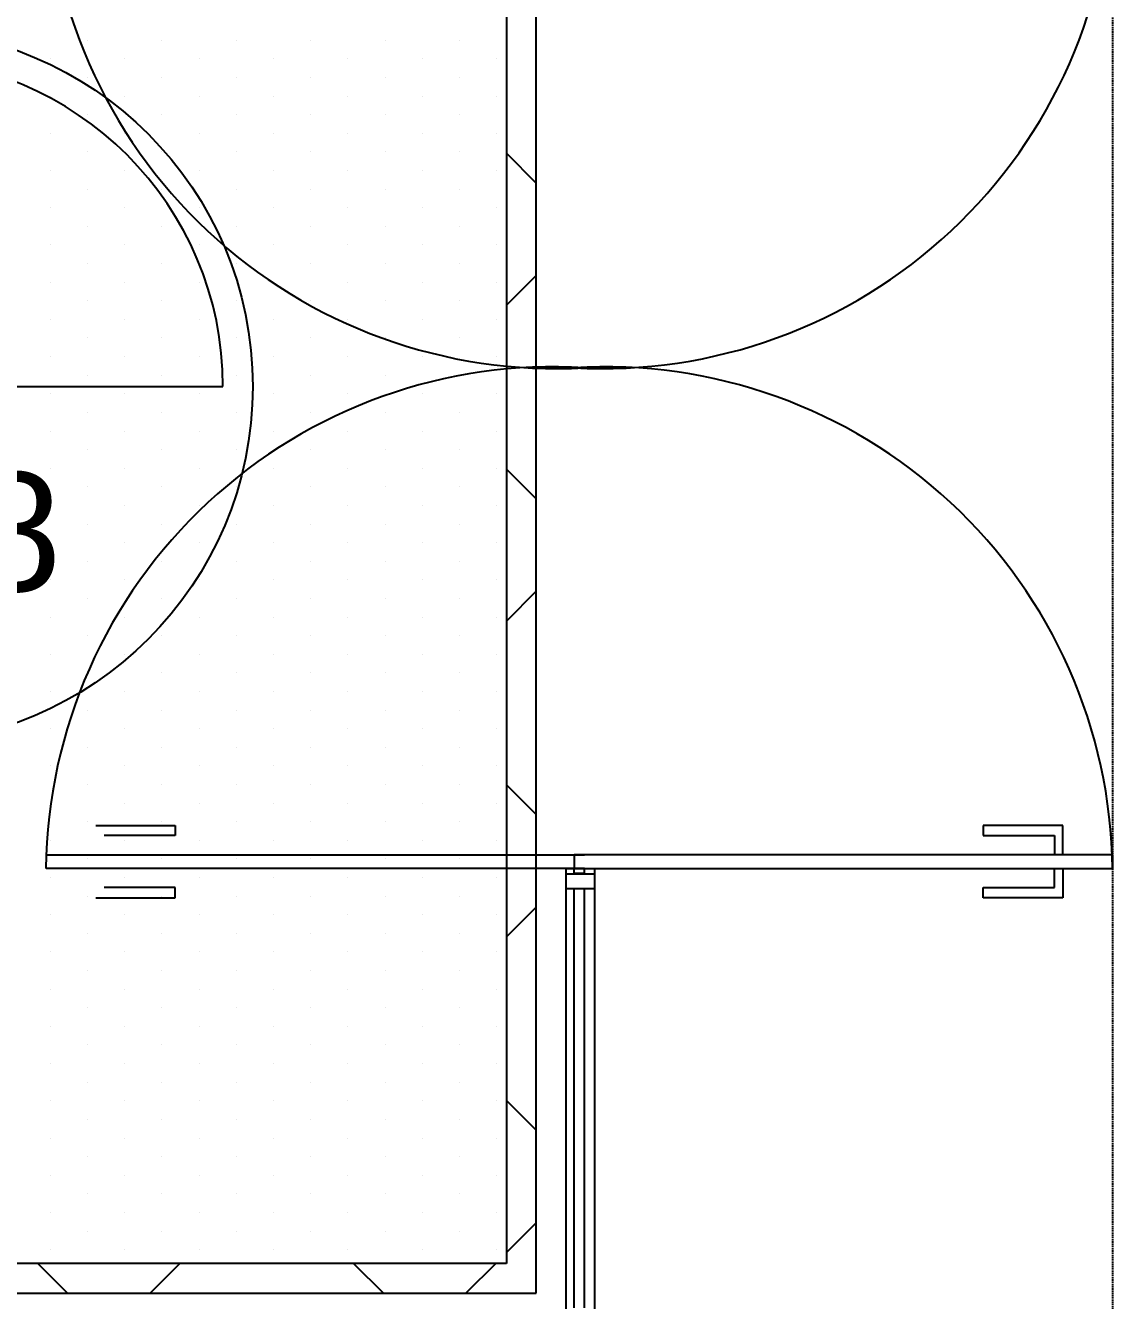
# Model space of a CAD drawing. Header units: millimetres. Extents: x 61345 to 69644, y 9491 to 29385.
# Drawn here: x 64521.8 to 64704.4, y 17360 to 17574.1 of the extents above; entities that cross this region are included whole.
import ezdxf

# ---------------------------------------------------------------- set-up
doc = ezdxf.new("R2010")
doc.units = ezdxf.units.MM
doc.linetypes.add('DASHED2', pattern=[0.375, 0.25, -0.125])
doc.layers.add('Plan Archi', color=8, linetype='Continuous')
doc.styles.get("Standard").update_dxf_attribs({"font": 'arial.ttf'})

msp = doc.modelspace()

# ---------------------------------------------------------------- linework, layer by layer
at = {"layer": 'Plan Archi', "linetype": 'DASHED2'}
msp.add_line((64704.37, 17677.02), (64704.37, 17356.19), dxfattribs=at)
at = {"layer": 'Plan Archi'}
for p, q in [((64607.57, 17361.19), (64607.57, 17672.02)), ((64602.57, 17667.02), (64602.57, 17366.19)), ((64532.19, 17571.62), (64532.19, 17571.62)), ((64544.69, 17571.62), (64544.69, 17571.62)), ((64557.19, 17571.62), (64557.19, 17571.62)), ((64569.69, 17571.62), (64569.69, 17571.62)), ((64582.19, 17571.62), (64582.19, 17571.62)), ((64594.69, 17571.62), (64594.69, 17571.62)), ((64525.94, 17568.49), (64525.94, 17568.49)), ((64538.44, 17568.49), (64538.44, 17568.49)), ((64550.94, 17568.49), (64550.94, 17568.49)), ((64563.44, 17568.49), (64563.44, 17568.49)), ((64575.94, 17568.49), (64575.94, 17568.49)), ((64588.44, 17568.49), (64588.44, 17568.49)), ((64600.94, 17568.49), (64600.94, 17568.49)), ((64532.19, 17565.37), (64532.19, 17565.37)), ((64544.69, 17565.37), (64544.69, 17565.37)), ((64557.19, 17565.37), (64557.19, 17565.37)), ((64569.69, 17565.37), (64569.69, 17565.37)), ((64582.19, 17565.37), (64582.19, 17565.37)), ((64594.69, 17565.37), (64594.69, 17565.37)), ((64525.94, 17562.24), (64525.94, 17562.24)), ((64538.44, 17562.24), (64538.44, 17562.24)), ((64550.94, 17562.24), (64550.94, 17562.24)), ((64563.44, 17562.24), (64563.44, 17562.24)), ((64575.94, 17562.24), (64575.94, 17562.24)), ((64588.44, 17562.24), (64588.44, 17562.24)), ((64600.94, 17562.24), (64600.94, 17562.24)), ((64532.19, 17559.12), (64532.19, 17559.12)), ((64544.69, 17559.12), (64544.69, 17559.12)), ((64557.19, 17559.12), (64557.19, 17559.12)), ((64569.69, 17559.12), (64569.69, 17559.12)), ((64582.19, 17559.12), (64582.19, 17559.12)), ((64594.69, 17559.12), (64594.69, 17559.12)), ((64525.94, 17555.99), (64525.94, 17555.99)), ((64538.44, 17555.99), (64538.44, 17555.99)), ((64550.94, 17555.99), (64550.94, 17555.99)), ((64563.44, 17555.99), (64563.44, 17555.99)), ((64575.94, 17555.99), (64575.94, 17555.99)), ((64588.44, 17555.99), (64588.44, 17555.99)), ((64600.94, 17555.99), (64600.94, 17555.99)), ((64532.19, 17552.87), (64532.19, 17552.87)), ((64544.69, 17552.87), (64544.69, 17552.87)), ((64557.19, 17552.87), (64557.19, 17552.87)), ((64569.69, 17552.87), (64569.69, 17552.87)), ((64582.19, 17552.87), (64582.19, 17552.87)), ((64594.69, 17552.87), (64594.69, 17552.87)), ((64602.57, 17552.64), (64607.57, 17547.64)), ((64525.94, 17549.74), (64525.94, 17549.74)), ((64538.44, 17549.74), (64538.44, 17549.74)), ((64550.94, 17549.74), (64550.94, 17549.74)), ((64563.44, 17549.74), (64563.44, 17549.74)), ((64575.94, 17549.74), (64575.94, 17549.74)), ((64588.44, 17549.74), (64588.44, 17549.74)), ((64600.94, 17549.74), (64600.94, 17549.74)), ((64532.19, 17546.62), (64532.19, 17546.62)), ((64544.69, 17546.62), (64544.69, 17546.62)), ((64557.19, 17546.62), (64557.19, 17546.62)), ((64569.69, 17546.62), (64569.69, 17546.62)), ((64582.19, 17546.62), (64582.19, 17546.62)), ((64594.69, 17546.62), (64594.69, 17546.62)), ((64525.94, 17543.49), (64525.94, 17543.49)), ((64538.44, 17543.49), (64538.44, 17543.49)), ((64550.94, 17543.49), (64550.94, 17543.49)), ((64563.44, 17543.49), (64563.44, 17543.49)), ((64575.94, 17543.49), (64575.94, 17543.49)), ((64588.44, 17543.49), (64588.44, 17543.49)), ((64600.94, 17543.49), (64600.94, 17543.49)), ((64532.19, 17540.37), (64532.19, 17540.37)), ((64544.69, 17540.37), (64544.69, 17540.37)), ((64557.19, 17540.37), (64557.19, 17540.37)), ((64569.69, 17540.37), (64569.69, 17540.37)), ((64582.19, 17540.37), (64582.19, 17540.37)), ((64594.69, 17540.37), (64594.69, 17540.37)), ((64525.94, 17537.24), (64525.94, 17537.24)), ((64538.44, 17537.24), (64538.44, 17537.24)), ((64550.94, 17537.24), (64550.94, 17537.24)), ((64563.44, 17537.24), (64563.44, 17537.24)), ((64575.94, 17537.24), (64575.94, 17537.24)), ((64588.44, 17537.24), (64588.44, 17537.24)), ((64600.94, 17537.24), (64600.94, 17537.24)), ((64532.19, 17534.12), (64532.19, 17534.12)), ((64544.69, 17534.12), (64544.69, 17534.12)), ((64557.19, 17534.12), (64557.19, 17534.12)), ((64569.69, 17534.12), (64569.69, 17534.12)), ((64582.19, 17534.12), (64582.19, 17534.12)), ((64594.69, 17534.12), (64594.69, 17534.12)), ((64525.94, 17530.99), (64525.94, 17530.99)), ((64538.44, 17530.99), (64538.44, 17530.99)), ((64550.94, 17530.99), (64550.94, 17530.99)), ((64563.44, 17530.99), (64563.44, 17530.99)), ((64575.94, 17530.99), (64575.94, 17530.99)), ((64588.44, 17530.99), (64588.44, 17530.99)), ((64600.94, 17530.99), (64600.94, 17530.99)), ((64607.57, 17532.1), (64602.57, 17527.1)), ((64532.19, 17527.87), (64532.19, 17527.87)), ((64544.69, 17527.87), (64544.69, 17527.87)), ((64557.19, 17527.87), (64557.19, 17527.87)), ((64569.69, 17527.87), (64569.69, 17527.87)), ((64582.19, 17527.87), (64582.19, 17527.87)), ((64594.69, 17527.87), (64594.69, 17527.87)), ((64525.94, 17524.74), (64525.94, 17524.74)), ((64538.44, 17524.74), (64538.44, 17524.74)), ((64550.94, 17524.74), (64550.94, 17524.74)), ((64563.44, 17524.74), (64563.44, 17524.74)), ((64575.94, 17524.74), (64575.94, 17524.74)), ((64588.44, 17524.74), (64588.44, 17524.74)), ((64600.94, 17524.74), (64600.94, 17524.74)), ((64532.19, 17521.62), (64532.19, 17521.62)), ((64544.69, 17521.62), (64544.69, 17521.62)), ((64557.19, 17521.62), (64557.19, 17521.62)), ((64569.69, 17521.62), (64569.69, 17521.62)), ((64582.19, 17521.62), (64582.19, 17521.62)), ((64594.69, 17521.62), (64594.69, 17521.62)), ((64525.94, 17518.49), (64525.94, 17518.49)), ((64538.44, 17518.49), (64538.44, 17518.49)), ((64550.94, 17518.49), (64550.94, 17518.49)), ((64563.44, 17518.49), (64563.44, 17518.49)), ((64575.94, 17518.49), (64575.94, 17518.49)), ((64588.44, 17518.49), (64588.44, 17518.49)), ((64600.94, 17518.49), (64600.94, 17518.49)), ((64532.19, 17515.37), (64532.19, 17515.37)), ((64544.69, 17515.37), (64544.69, 17515.37)), ((64557.19, 17515.37), (64557.19, 17515.37)), ((64569.69, 17515.37), (64569.69, 17515.37)), ((64582.19, 17515.37), (64582.19, 17515.37)), ((64594.69, 17515.37), (64594.69, 17515.37)), ((64444.95, 17513.46), (64554.95, 17513.46)), ((64525.94, 17512.24), (64525.94, 17512.24)), ((64538.44, 17512.24), (64538.44, 17512.24)), ((64550.94, 17512.24), (64550.94, 17512.24)), ((64563.44, 17512.24), (64563.44, 17512.24)), ((64575.94, 17512.24), (64575.94, 17512.24)), ((64588.44, 17512.24), (64588.44, 17512.24)), ((64600.94, 17512.24), (64600.94, 17512.24)), ((64532.19, 17509.12), (64532.19, 17509.12)), ((64544.69, 17509.12), (64544.69, 17509.12)), ((64557.19, 17509.12), (64557.19, 17509.12)), ((64569.69, 17509.12), (64569.69, 17509.12)), ((64582.19, 17509.12), (64582.19, 17509.12)), ((64594.69, 17509.12), (64594.69, 17509.12)), ((64525.94, 17505.99), (64525.94, 17505.99)), ((64538.44, 17505.99), (64538.44, 17505.99)), ((64550.94, 17505.99), (64550.94, 17505.99)), ((64563.44, 17505.99), (64563.44, 17505.99)), ((64575.94, 17505.99), (64575.94, 17505.99)), ((64588.44, 17505.99), (64588.44, 17505.99)), ((64600.94, 17505.99), (64600.94, 17505.99)), ((64532.19, 17502.87), (64532.19, 17502.87)), ((64544.69, 17502.87), (64544.69, 17502.87)), ((64557.19, 17502.87), (64557.19, 17502.87)), ((64569.69, 17502.87), (64569.69, 17502.87)), ((64582.19, 17502.87), (64582.19, 17502.87)), ((64594.69, 17502.87), (64594.69, 17502.87)), ((64525.94, 17499.74), (64525.94, 17499.74)), ((64538.44, 17499.74), (64538.44, 17499.74)), ((64550.94, 17499.74), (64550.94, 17499.74)), ((64563.44, 17499.74), (64563.44, 17499.74)), ((64575.94, 17499.74), (64575.94, 17499.74)), ((64588.44, 17499.74), (64588.44, 17499.74)), ((64600.94, 17499.74), (64600.94, 17499.74)), ((64602.57, 17499.61), (64607.57, 17494.61)), ((64532.19, 17496.62), (64532.19, 17496.62)), ((64544.69, 17496.62), (64544.69, 17496.62)), ((64557.19, 17496.62), (64557.19, 17496.62)), ((64569.69, 17496.62), (64569.69, 17496.62)), ((64582.19, 17496.62), (64582.19, 17496.62)), ((64594.69, 17496.62), (64594.69, 17496.62)), ((64525.94, 17493.49), (64525.94, 17493.49)), ((64538.44, 17493.49), (64538.44, 17493.49)), ((64550.94, 17493.49), (64550.94, 17493.49)), ((64563.44, 17493.49), (64563.44, 17493.49)), ((64575.94, 17493.49), (64575.94, 17493.49)), ((64588.44, 17493.49), (64588.44, 17493.49)), ((64600.94, 17493.49), (64600.94, 17493.49)), ((64532.19, 17490.37), (64532.19, 17490.37)), ((64544.69, 17490.37), (64544.69, 17490.37)), ((64557.19, 17490.37), (64557.19, 17490.37)), ((64569.69, 17490.37), (64569.69, 17490.37)), ((64582.19, 17490.37), (64582.19, 17490.37)), ((64594.69, 17490.37), (64594.69, 17490.37)), ((64525.94, 17487.24), (64525.94, 17487.24)), ((64538.44, 17487.24), (64538.44, 17487.24)), ((64550.94, 17487.24), (64550.94, 17487.24)), ((64563.44, 17487.24), (64563.44, 17487.24)), ((64575.94, 17487.24), (64575.94, 17487.24)), ((64588.44, 17487.24), (64588.44, 17487.24)), ((64600.94, 17487.24), (64600.94, 17487.24)), ((64532.19, 17484.12), (64532.19, 17484.12)), ((64544.69, 17484.12), (64544.69, 17484.12)), ((64557.19, 17484.12), (64557.19, 17484.12)), ((64569.69, 17484.12), (64569.69, 17484.12)), ((64582.19, 17484.12), (64582.19, 17484.12)), ((64594.69, 17484.12), (64594.69, 17484.12)), ((64525.94, 17480.99), (64525.94, 17480.99)), ((64538.44, 17480.99), (64538.44, 17480.99)), ((64550.94, 17480.99), (64550.94, 17480.99)), ((64563.44, 17480.99), (64563.44, 17480.99)), ((64575.94, 17480.99), (64575.94, 17480.99)), ((64588.44, 17480.99), (64588.44, 17480.99)), ((64600.94, 17480.99), (64600.94, 17480.99)), ((64607.57, 17479.07), (64602.57, 17474.07)), ((64532.19, 17477.87), (64532.19, 17477.87)), ((64544.69, 17477.87), (64544.69, 17477.87)), ((64557.19, 17477.87), (64557.19, 17477.87)), ((64569.69, 17477.87), (64569.69, 17477.87)), ((64582.19, 17477.87), (64582.19, 17477.87)), ((64594.69, 17477.87), (64594.69, 17477.87)), ((64525.94, 17474.74), (64525.94, 17474.74)), ((64538.44, 17474.74), (64538.44, 17474.74)), ((64550.94, 17474.74), (64550.94, 17474.74)), ((64563.44, 17474.74), (64563.44, 17474.74)), ((64575.94, 17474.74), (64575.94, 17474.74)), ((64588.44, 17474.74), (64588.44, 17474.74)), ((64600.94, 17474.74), (64600.94, 17474.74)), ((64532.19, 17471.62), (64532.19, 17471.62)), ((64544.69, 17471.62), (64544.69, 17471.62)), ((64557.19, 17471.62), (64557.19, 17471.62)), ((64569.69, 17471.62), (64569.69, 17471.62)), ((64582.19, 17471.62), (64582.19, 17471.62)), ((64594.69, 17471.62), (64594.69, 17471.62)), ((64525.94, 17468.49), (64525.94, 17468.49)), ((64538.44, 17468.49), (64538.44, 17468.49)), ((64550.94, 17468.49), (64550.94, 17468.49)), ((64563.44, 17468.49), (64563.44, 17468.49)), ((64575.94, 17468.49), (64575.94, 17468.49)), ((64588.44, 17468.49), (64588.44, 17468.49)), ((64600.94, 17468.49), (64600.94, 17468.49)), ((64532.19, 17465.37), (64532.19, 17465.37)), ((64544.69, 17465.37), (64544.69, 17465.37)), ((64557.19, 17465.37), (64557.19, 17465.37)), ((64569.69, 17465.37), (64569.69, 17465.37)), ((64582.19, 17465.37), (64582.19, 17465.37)), ((64594.69, 17465.37), (64594.69, 17465.37)), ((64525.94, 17462.24), (64525.94, 17462.24)), ((64538.44, 17462.24), (64538.44, 17462.24)), ((64550.94, 17462.24), (64550.94, 17462.24)), ((64563.44, 17462.24), (64563.44, 17462.24)), ((64575.94, 17462.24), (64575.94, 17462.24)), ((64588.44, 17462.24), (64588.44, 17462.24)), ((64600.94, 17462.24), (64600.94, 17462.24)), ((64532.19, 17459.12), (64532.19, 17459.12)), ((64544.69, 17459.12), (64544.69, 17459.12)), ((64557.19, 17459.12), (64557.19, 17459.12)), ((64569.69, 17459.12), (64569.69, 17459.12)), ((64582.19, 17459.12), (64582.19, 17459.12)), ((64594.69, 17459.12), (64594.69, 17459.12)), ((64525.94, 17455.99), (64525.94, 17455.99)), ((64538.44, 17455.99), (64538.44, 17455.99)), ((64550.94, 17455.99), (64550.94, 17455.99)), ((64563.44, 17455.99), (64563.44, 17455.99)), ((64575.94, 17455.99), (64575.94, 17455.99)), ((64588.44, 17455.99), (64588.44, 17455.99)), ((64600.94, 17455.99), (64600.94, 17455.99)), ((64532.19, 17452.87), (64532.19, 17452.87)), ((64544.69, 17452.87), (64544.69, 17452.87)), ((64557.19, 17452.87), (64557.19, 17452.87)), ((64569.69, 17452.87), (64569.69, 17452.87)), ((64582.19, 17452.87), (64582.19, 17452.87)), ((64594.69, 17452.87), (64594.69, 17452.87)), ((64525.94, 17449.74), (64525.94, 17449.74)), ((64538.44, 17449.74), (64538.44, 17449.74)), ((64550.94, 17449.74), (64550.94, 17449.74)), ((64563.44, 17449.74), (64563.44, 17449.74)), ((64575.94, 17449.74), (64575.94, 17449.74)), ((64588.44, 17449.74), (64588.44, 17449.74)), ((64600.94, 17449.74), (64600.94, 17449.74)), ((64532.19, 17446.62), (64532.19, 17446.62)), ((64544.69, 17446.62), (64544.69, 17446.62)), ((64557.19, 17446.62), (64557.19, 17446.62)), ((64569.69, 17446.62), (64569.69, 17446.62)), ((64582.19, 17446.62), (64582.19, 17446.62)), ((64594.69, 17446.62), (64594.69, 17446.62)), ((64602.57, 17446.58), (64607.57, 17441.58)), ((64525.94, 17443.49), (64525.94, 17443.49)), ((64538.44, 17443.49), (64538.44, 17443.49)), ((64550.94, 17443.49), (64550.94, 17443.49)), ((64563.44, 17443.49), (64563.44, 17443.49)), ((64575.94, 17443.49), (64575.94, 17443.49)), ((64588.44, 17443.49), (64588.44, 17443.49)), ((64600.94, 17443.49), (64600.94, 17443.49)), ((64532.19, 17440.37), (64532.19, 17440.37)), ((64544.69, 17440.37), (64544.69, 17440.37)), ((64557.19, 17440.37), (64557.19, 17440.37)), ((64569.69, 17440.37), (64569.69, 17440.37)), ((64582.19, 17440.37), (64582.19, 17440.37)), ((64594.69, 17440.37), (64594.69, 17440.37)), ((64533.58, 17439.74), (64546.93, 17439.74)), ((64546.93, 17438.03), (64534.98, 17438.03)), ((64546.93, 17439.74), (64546.93, 17438.03)), ((64682.66, 17439.74), (64682.66, 17438.03)), ((64696.02, 17439.74), (64682.66, 17439.74)), ((64682.66, 17438.03), (64694.61, 17438.03)), ((64694.61, 17438.03), (64694.61, 17434.91)), ((64696.02, 17435.01), (64696.02, 17439.74)), ((64525.94, 17437.24), (64525.94, 17437.24)), ((64538.44, 17437.24), (64538.44, 17437.24)), ((64550.94, 17437.24), (64550.94, 17437.24)), ((64563.44, 17437.24), (64563.44, 17437.24)), ((64575.94, 17437.24), (64575.94, 17437.24)), ((64588.44, 17437.24), (64588.44, 17437.24)), ((64600.94, 17437.24), (64600.94, 17437.24)), ((64525.22, 17434.81), (64615.68, 17434.81)), ((64532.19, 17434.12), (64532.19, 17434.12)), ((64544.69, 17434.12), (64544.69, 17434.12)), ((64557.19, 17434.12), (64557.19, 17434.12)), ((64569.69, 17434.12), (64569.69, 17434.12)), ((64582.19, 17434.12), (64582.19, 17434.12)), ((64594.69, 17434.12), (64594.69, 17434.12)), ((64704.37, 17434.81), (64613.92, 17434.81)), ((64613.92, 17434.81), (64613.92, 17432.52)), ((64613.92, 17434.81), (64613.92, 17432.52)), ((64704.37, 17432.52), (64704.37, 17434.81)), ((64704.37, 17434.81), (64704.37, 17432.52)), ((64615.68, 17432.52), (64525.22, 17432.52)), ((64612.57, 17431.6), (64612.57, 17432.52)), ((64612.57, 17432.52), (64617.33, 17432.52)), ((64612.57, 17429.08), (64612.57, 17431.6)), ((64612.57, 17431.6), (64617.33, 17431.6)), ((64613.9, 17432.52), (64613.9, 17431.75)), ((64615.69, 17432.52), (64613.9, 17432.52)), ((64613.9, 17431.75), (64615.69, 17431.75)), ((64613.92, 17432.52), (64704.37, 17432.52)), ((64615.69, 17431.75), (64615.69, 17432.52)), ((64617.33, 17432.52), (64617.33, 17431.6)), ((64617.33, 17431.6), (64617.33, 17429.08)), ((64694.61, 17429.31), (64694.61, 17432.42)), ((64696.02, 17432.32), (64696.02, 17427.6)), ((64525.94, 17430.99), (64525.94, 17430.99)), ((64538.44, 17430.99), (64538.44, 17430.99)), ((64550.94, 17430.99), (64550.94, 17430.99)), ((64563.44, 17430.99), (64563.44, 17430.99)), ((64575.94, 17430.99), (64575.94, 17430.99)), ((64588.44, 17430.99), (64588.44, 17430.99)), ((64600.94, 17430.99), (64600.94, 17430.99)), ((64532.19, 17427.87), (64532.19, 17427.87)), ((64533.58, 17427.6), (64546.93, 17427.6)), ((64546.93, 17429.31), (64534.98, 17429.31)), ((64544.69, 17427.87), (64544.69, 17427.87)), ((64546.93, 17427.6), (64546.93, 17429.31)), ((64557.19, 17427.87), (64557.19, 17427.87)), ((64569.69, 17427.87), (64569.69, 17427.87)), ((64582.19, 17427.87), (64582.19, 17427.87)), ((64594.69, 17427.87), (64594.69, 17427.87)), ((64612.57, 17356.19), (64612.57, 17429.08)), ((64617.33, 17429.08), (64612.57, 17429.08)), ((64615.69, 17429.08), (64613.9, 17429.08)), ((64613.9, 17429.08), (64613.9, 17358.72)), ((64615.69, 17358.72), (64615.69, 17429.08)), ((64617.33, 17429.08), (64617.33, 17356.19)), ((64682.66, 17427.6), (64682.66, 17429.31)), ((64682.66, 17429.31), (64694.61, 17429.31)), ((64696.02, 17427.6), (64682.66, 17427.6)), ((64607.57, 17426.03), (64602.57, 17421.03)), ((64525.94, 17424.74), (64525.94, 17424.74)), ((64538.44, 17424.74), (64538.44, 17424.74)), ((64550.94, 17424.74), (64550.94, 17424.74)), ((64563.44, 17424.74), (64563.44, 17424.74)), ((64575.94, 17424.74), (64575.94, 17424.74)), ((64588.44, 17424.74), (64588.44, 17424.74)), ((64600.94, 17424.74), (64600.94, 17424.74)), ((64532.19, 17421.62), (64532.19, 17421.62)), ((64544.69, 17421.62), (64544.69, 17421.62)), ((64557.19, 17421.62), (64557.19, 17421.62)), ((64569.69, 17421.62), (64569.69, 17421.62)), ((64582.19, 17421.62), (64582.19, 17421.62)), ((64594.69, 17421.62), (64594.69, 17421.62)), ((64525.94, 17418.49), (64525.94, 17418.49)), ((64538.44, 17418.49), (64538.44, 17418.49)), ((64550.94, 17418.49), (64550.94, 17418.49)), ((64563.44, 17418.49), (64563.44, 17418.49)), ((64575.94, 17418.49), (64575.94, 17418.49)), ((64588.44, 17418.49), (64588.44, 17418.49)), ((64600.94, 17418.49), (64600.94, 17418.49)), ((64532.19, 17415.37), (64532.19, 17415.37)), ((64544.69, 17415.37), (64544.69, 17415.37)), ((64557.19, 17415.37), (64557.19, 17415.37)), ((64569.69, 17415.37), (64569.69, 17415.37)), ((64582.19, 17415.37), (64582.19, 17415.37)), ((64594.69, 17415.37), (64594.69, 17415.37)), ((64525.94, 17412.24), (64525.94, 17412.24)), ((64538.44, 17412.24), (64538.44, 17412.24)), ((64550.94, 17412.24), (64550.94, 17412.24)), ((64563.44, 17412.24), (64563.44, 17412.24)), ((64575.94, 17412.24), (64575.94, 17412.24)), ((64588.44, 17412.24), (64588.44, 17412.24)), ((64600.94, 17412.24), (64600.94, 17412.24)), ((64532.19, 17409.12), (64532.19, 17409.12)), ((64544.69, 17409.12), (64544.69, 17409.12)), ((64557.19, 17409.12), (64557.19, 17409.12)), ((64569.69, 17409.12), (64569.69, 17409.12)), ((64582.19, 17409.12), (64582.19, 17409.12)), ((64594.69, 17409.12), (64594.69, 17409.12)), ((64525.94, 17405.99), (64525.94, 17405.99)), ((64538.44, 17405.99), (64538.44, 17405.99)), ((64550.94, 17405.99), (64550.94, 17405.99)), ((64563.44, 17405.99), (64563.44, 17405.99)), ((64575.94, 17405.99), (64575.94, 17405.99)), ((64588.44, 17405.99), (64588.44, 17405.99)), ((64600.94, 17405.99), (64600.94, 17405.99)), ((64532.19, 17402.87), (64532.19, 17402.87)), ((64544.69, 17402.87), (64544.69, 17402.87)), ((64557.19, 17402.87), (64557.19, 17402.87)), ((64569.69, 17402.87), (64569.69, 17402.87)), ((64582.19, 17402.87), (64582.19, 17402.87)), ((64594.69, 17402.87), (64594.69, 17402.87)), ((64525.94, 17399.74), (64525.94, 17399.74)), ((64538.44, 17399.74), (64538.44, 17399.74)), ((64550.94, 17399.74), (64550.94, 17399.74)), ((64563.44, 17399.74), (64563.44, 17399.74)), ((64575.94, 17399.74), (64575.94, 17399.74)), ((64588.44, 17399.74), (64588.44, 17399.74)), ((64600.94, 17399.74), (64600.94, 17399.74)), ((64532.19, 17396.62), (64532.19, 17396.62)), ((64544.69, 17396.62), (64544.69, 17396.62)), ((64557.19, 17396.62), (64557.19, 17396.62)), ((64569.69, 17396.62), (64569.69, 17396.62)), ((64582.19, 17396.62), (64582.19, 17396.62)), ((64594.69, 17396.62), (64594.69, 17396.62)), ((64525.94, 17393.49), (64525.94, 17393.49)), ((64538.44, 17393.49), (64538.44, 17393.49)), ((64550.94, 17393.49), (64550.94, 17393.49)), ((64563.44, 17393.49), (64563.44, 17393.49)), ((64575.94, 17393.49), (64575.94, 17393.49)), ((64588.44, 17393.49), (64588.44, 17393.49)), ((64600.94, 17393.49), (64600.94, 17393.49)), ((64602.57, 17393.54), (64607.57, 17388.54)), ((64532.19, 17390.37), (64532.19, 17390.37)), ((64544.69, 17390.37), (64544.69, 17390.37)), ((64557.19, 17390.37), (64557.19, 17390.37)), ((64569.69, 17390.37), (64569.69, 17390.37)), ((64582.19, 17390.37), (64582.19, 17390.37)), ((64594.69, 17390.37), (64594.69, 17390.37)), ((64525.94, 17387.24), (64525.94, 17387.24)), ((64538.44, 17387.24), (64538.44, 17387.24)), ((64550.94, 17387.24), (64550.94, 17387.24)), ((64563.44, 17387.24), (64563.44, 17387.24)), ((64575.94, 17387.24), (64575.94, 17387.24)), ((64588.44, 17387.24), (64588.44, 17387.24)), ((64600.94, 17387.24), (64600.94, 17387.24)), ((64532.19, 17384.12), (64532.19, 17384.12)), ((64544.69, 17384.12), (64544.69, 17384.12)), ((64557.19, 17384.12), (64557.19, 17384.12)), ((64569.69, 17384.12), (64569.69, 17384.12)), ((64582.19, 17384.12), (64582.19, 17384.12)), ((64594.69, 17384.12), (64594.69, 17384.12)), ((64525.94, 17380.99), (64525.94, 17380.99)), ((64538.44, 17380.99), (64538.44, 17380.99)), ((64550.94, 17380.99), (64550.94, 17380.99)), ((64563.44, 17380.99), (64563.44, 17380.99)), ((64575.94, 17380.99), (64575.94, 17380.99)), ((64588.44, 17380.99), (64588.44, 17380.99)), ((64600.94, 17380.99), (64600.94, 17380.99)), ((64532.19, 17377.87), (64532.19, 17377.87)), ((64544.69, 17377.87), (64544.69, 17377.87)), ((64557.19, 17377.87), (64557.19, 17377.87)), ((64569.69, 17377.87), (64569.69, 17377.87)), ((64582.19, 17377.87), (64582.19, 17377.87)), ((64594.69, 17377.87), (64594.69, 17377.87)), ((64525.94, 17374.74), (64525.94, 17374.74)), ((64538.44, 17374.74), (64538.44, 17374.74)), ((64550.94, 17374.74), (64550.94, 17374.74)), ((64563.44, 17374.74), (64563.44, 17374.74)), ((64575.94, 17374.74), (64575.94, 17374.74)), ((64588.44, 17374.74), (64588.44, 17374.74)), ((64600.94, 17374.74), (64600.94, 17374.74)), ((64532.19, 17371.62), (64532.19, 17371.62)), ((64544.69, 17371.62), (64544.69, 17371.62)), ((64557.19, 17371.62), (64557.19, 17371.62)), ((64569.69, 17371.62), (64569.69, 17371.62)), ((64582.19, 17371.62), (64582.19, 17371.62)), ((64594.69, 17371.62), (64594.69, 17371.62)), ((64607.57, 17373), (64602.57, 17368)), ((64525.94, 17368.49), (64525.94, 17368.49)), ((64538.44, 17368.49), (64538.44, 17368.49)), ((64550.94, 17368.49), (64550.94, 17368.49)), ((64563.44, 17368.49), (64563.44, 17368.49)), ((64575.94, 17368.49), (64575.94, 17368.49)), ((64588.44, 17368.49), (64588.44, 17368.49)), ((64600.94, 17368.49), (64600.94, 17368.49)), ((64602.57, 17366.19), (64312.93, 17366.19)), ((64523.85, 17366.19), (64528.85, 17361.19)), ((64547.72, 17366.19), (64542.72, 17361.19)), ((64576.89, 17366.19), (64581.89, 17361.19)), ((64600.76, 17366.19), (64595.76, 17361.19)), ((63967.77, 17361.19), (64607.57, 17361.19))]:
    msp.add_line(p, q, dxfattribs=at)
msp.add_circle((64499.95, 17513.46), 60, dxfattribs=at)
for centre, radius, start, end in [((64610.92, 17602.17), 85.7, 180.5793, 273.1831), ((64618.68, 17602.17), 85.7, 266.8169, 359.4207), ((64499.95, 17513.46), 55, 0, 180), ((64610.42, 17431.56), 85.21, 86.4643, 179.3524), ((64619.17, 17431.56), 85.21, 0.6476, 93.5357)]:
    msp.add_arc(centre, radius, start, end, dxfattribs=at)

# ---------------------------------------------------------------- texts
at = {"layer": 'Plan Archi', "linetype": 'ByBlock'}
msp.add_text('+0.08', height=20, dxfattribs=at).set_placement((64457.16, 17479.07))

doc.saveas('drawing.dxf')
